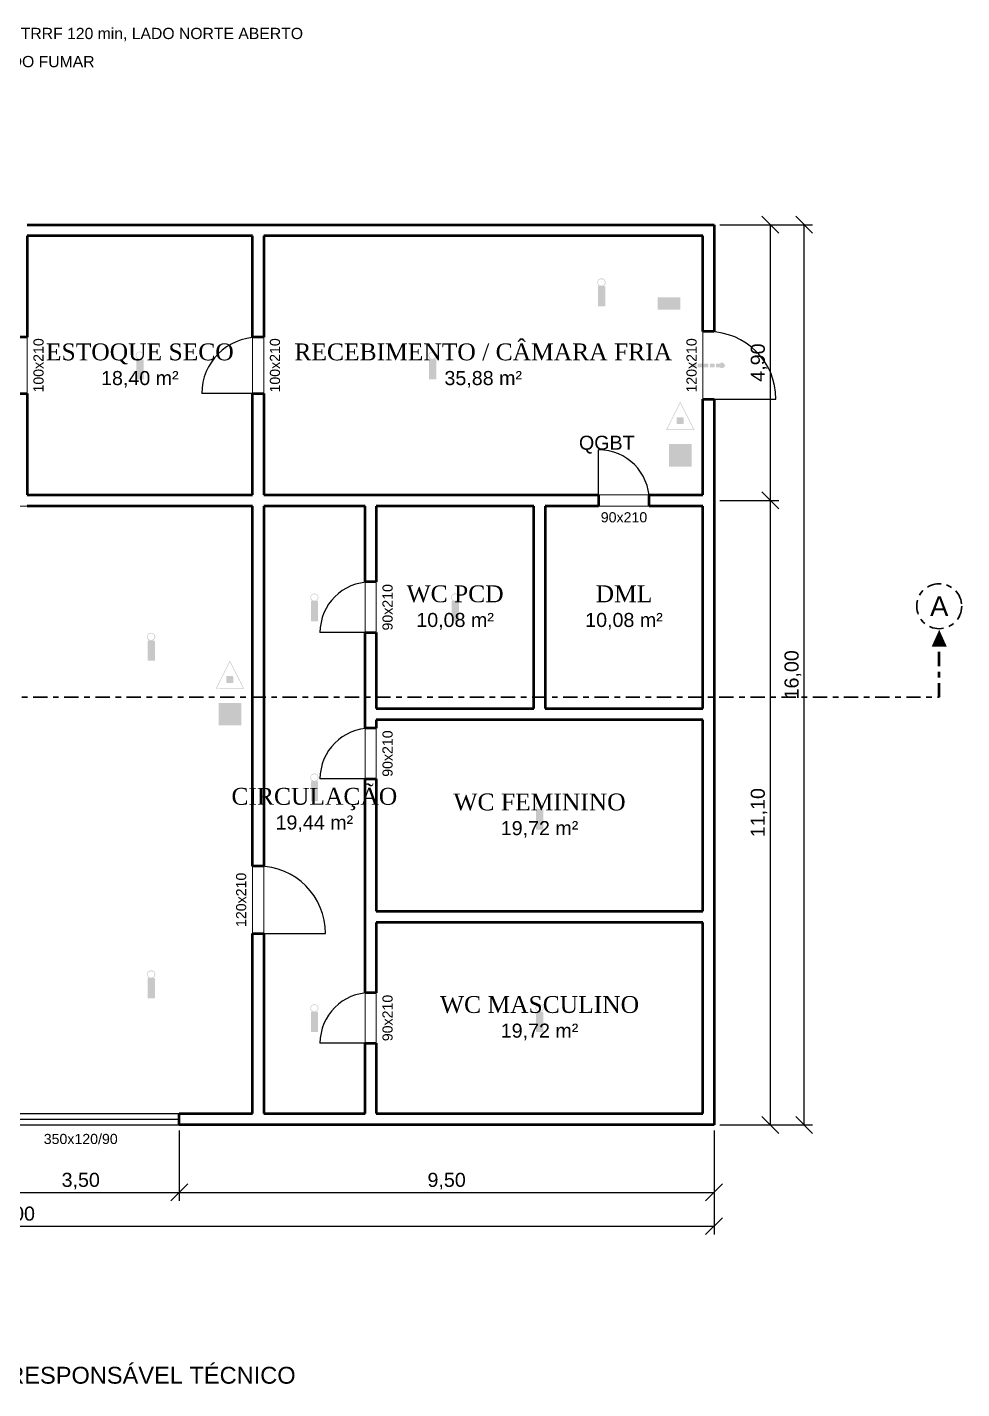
# Model space of a CAD drawing. Header units: metres. Extents: x -1.9 to 50, y -4.7 to 20.4.
# Drawn here: x 12.8 to 29.4, y -4.69 to 19.51 of the extents above; entities that cross this region are included whole.
import ezdxf
from ezdxf.enums import TextEntityAlignment as Align

# ---------------------------------------------------------------- set-up
doc = ezdxf.new("R2010")
doc.units = ezdxf.units.M
doc.header["$LTSCALE"] = 0.1
doc.linetypes.add('DASHDOT', pattern=[3.556, 2.54, -0.508, 0, -0.508])
for name, color, linetype, lineweight in [('AMBIENTES', 8, 'Continuous', 13), ('CORTES', 7, 'DASHDOT', 30), ('COTAS', 7, 'Continuous', 13), ('ILUMINACAO', 5, 'Continuous', 25), ('INC_EXT', 1, 'Continuous', 25), ('JANELAS', 7, 'Continuous', 25), ('PAREDE', 7, 'Continuous', 50), ('PORTAS', 7, 'Continuous', 25), ('ROTAS', 3, 'Continuous', 35), ('ROTULOS', 7, 'Continuous', 13), ('SINAL_EQUIPAMENTOS', 1, 'Continuous', 25), ('SINALIZACAO', 3, 'Continuous', 25), ('TEXTOS', 7, 'Continuous', 13)]:
    doc.layers.add(name, color=color, linetype=linetype, lineweight=lineweight)
doc.styles.add('COSCIP-AMBIENTE', font='times.ttf')
doc.styles.add('COSCIP-TEXTO', font='arial.ttf')
doc.dimstyles.new('COSCIP-100', dxfattribs={"dimtxt": 0.25, "dimasz": 2.5, "dimexe": 0.15, "dimexo": 0.1, "dimgap": 0.075, "dimtad": 1, "dimzin": 0, "dimtxsty": 'COSCIP-TEXTO', "dimtsz": 0.15, "dimcen": 2.5, "dimclrd": 7, "dimclre": 7, "dimclrt": 7, "dimazin": 3, "dimtfac": 1, "dimtmove": 0, "dimatfit": 3})

# ---------------------------------------------------------------- blocks, each defined once
blk = doc.blocks.new('EXTINTOR_PQS_ABC')
h = blk.add_hatch(color=256)
h.dxf.hatch_style = 1
h.paths.add_polyline_path([(-0.0118, 0.4919), (0.0099, 0.4919), (0.0123, 0.4772), (0.0195, 0.4723), (0.0212, 0.4567), (0.0293, 0.4527), (0.0312, 0.438), (0.0394, 0.4331), (0.0421, 0.4184), (0.0491, 0.4136), (0.0512, 0.3989), (0.0586, 0.394), (0.0603, 0.3776), (0.0677, 0.3755), (0.0701, 0.3597), (0.0785, 0.3548), (0.0813, 0.3401), (0.0882, 0.3352), (0.0902, 0.3206), (0.0978, 0.3157), (0.0995, 0.2991), (0.1068, 0.2973), (0.11, 0.2814), (0.1177, 0.2765), (0.1204, 0.2618), (0.1274, 0.2569), (0.1293, 0.2423), (0.1369, 0.2374), (0.1386, 0.221), (0.1469, 0.2178), (0.1493, 0.2031), (0.1558, 0.2), (0.1595, 0.1835), (0.1665, 0.1786), (0.1681, 0.164), (0.1761, 0.1591), (0.1778, 0.1419), (0.1861, 0.1395), (0.1886, 0.1248), (0.1949, 0.1217), (0.1987, 0.1052), (0.2056, 0.1003), (0.2074, 0.0856), (0.2153, 0.0808), (0.2169, 0.0655), (0.2253, 0.0612), (0.2281, 0.0465), (0.2351, 0.0416), (0.2377, 0.0269), (0.2447, 0.022), (0.2463, 0.0068), (0.2536, 0.0042), (0.2561, -0.0065), (0.2621, -0.0098), (0.2659, -0.0229), (0.2732, -0.0256), (0.2757, -0.0426), (0.2823, -0.0465), (0.2854, -0.0627), (0.2928, -0.0706), (0.2952, -0.0822), (0.302, -0.0856), (0.305, -0.1011), (0.3124, -0.1037), (0.3148, -0.1209), (0.3216, -0.1248), (0.324, -0.1395), (0.3334, -0.1517), (0.3344, -0.1603), (0.3415, -0.164), (0.3442, -0.1794), (0.3515, -0.1823), (0.3535, -0.1982), (0.3603, -0.2031), (0.3637, -0.2195), (0.3726, -0.23), (0.3735, -0.2385), (0.3809, -0.2416), (0.3833, -0.2577), (0.3907, -0.2606), (0.3927, -0.2765), (0.3993, -0.2814), (0.4052, -0.3034), (0.4118, -0.3083), (0.4127, -0.3166), (0.42, -0.3199), (0.4225, -0.336), (0.4298, -0.3392), (0.4323, -0.356), (0.4383, -0.3597), (0.4413, -0.3744), (0.4445, -0.3818), (0.451, -0.3866), (0.4518, -0.3949), (0.4592, -0.3977), (0.4613, -0.4136), (0.469, -0.4179), (0.4714, -0.4344), (0.4769, -0.438), (0.4812, -0.4544), (0.4867, -0.4576), (0.4902, -0.4649), (0.491, -0.4731), (0.4983, -0.4756), (0.5, -0.4919), (-0.5, -0.4919), (-0.4976, -0.4748), (-0.4896, -0.4723), (-0.4858, -0.4576), (-0.4799, -0.4527), (-0.4767, -0.438), (-0.4707, -0.4345), (-0.4682, -0.4237), (-0.462, -0.4209), (-0.4585, -0.4042), (-0.4524, -0.4013), (-0.4499, -0.3866), (-0.4462, -0.3785), (-0.4413, -0.3759), (-0.437, -0.3597), (-0.4315, -0.3563), (-0.4291, -0.3455), (-0.4225, -0.3426), (-0.4204, -0.3279), (-0.4138, -0.323), (-0.4108, -0.3083), (-0.4071, -0.2999), (-0.4022, -0.2975), (-0.3982, -0.2814), (-0.3924, -0.278), (-0.3899, -0.2672), (-0.3834, -0.2643), (-0.3813, -0.2496), (-0.3753, -0.2452), (-0.3723, -0.2374), (-0.3704, -0.2218), (-0.363, -0.2185), (-0.3606, -0.2022), (-0.3532, -0.1992), (-0.3508, -0.1878), (-0.3428, -0.1786), (-0.3402, -0.164), (-0.3337, -0.1601), (-0.3312, -0.1432), (-0.3239, -0.1402), (-0.3214, -0.1244), (-0.3141, -0.121), (-0.3096, -0.1052), (-0.3037, -0.1003), (-0.3005, -0.0856), (-0.2945, -0.0818), (-0.2921, -0.0649), (-0.2847, -0.062), (-0.2822, -0.0465), (-0.2749, -0.043), (-0.2739, -0.0343), (-0.2651, -0.0236), (-0.262, -0.0098), (-0.2554, -0.0059), (-0.2536, 0.0122), (-0.2465, 0.0147), (-0.2431, 0.0326), (-0.2357, 0.0343), (-0.2337, 0.0514), (-0.226, 0.0538), (-0.224, 0.071), (-0.217, 0.0734), (-0.2144, 0.0905), (-0.2074, 0.093), (-0.2046, 0.1101), (-0.1965, 0.1126), (-0.1945, 0.1297), (-0.1868, 0.132), (-0.1848, 0.1493), (-0.1779, 0.1517), (-0.1753, 0.1688), (-0.1677, 0.1713), (-0.1648, 0.1891), (-0.1573, 0.1909), (-0.1553, 0.208), (-0.1477, 0.2104), (-0.1457, 0.2276), (-0.1388, 0.23), (-0.1365, 0.2472), (-0.1306, 0.2514), (-0.1257, 0.2686), (-0.1186, 0.2716), (-0.1168, 0.2863), (-0.1093, 0.2912), (-0.1072, 0.3059), (-0.1012, 0.3109), (-0.0963, 0.3277), (-0.0908, 0.3304), (-0.0877, 0.345), (-0.0796, 0.3499), (-0.0777, 0.3646), (-0.0707, 0.3695), (-0.0681, 0.3842), (-0.062, 0.3892), (-0.0571, 0.4059), (-0.0515, 0.4087), (-0.0485, 0.4233), (-0.0404, 0.4282), (-0.0385, 0.4429), (-0.0312, 0.4478), (-0.029, 0.4625), (-0.0254, 0.4698), (-0.0204, 0.473), (-0.018, 0.4841), (-0.0119, 0.487)])
h.paths.add_polyline_path([(-0.0082, 0.4529), (-0.0105, 0.4356), (-0.018, 0.4335), (-0.0201, 0.416), (-0.0278, 0.4126), (-0.0296, 0.3964), (-0.0369, 0.394), (-0.04, 0.3762), (-0.0475, 0.3744), (-0.0495, 0.3573), (-0.0571, 0.3549), (-0.0592, 0.3377), (-0.0663, 0.3352), (-0.0687, 0.3181), (-0.0763, 0.3157), (-0.0787, 0.2985), (-0.0868, 0.2961), (-0.0888, 0.279), (-0.0963, 0.2767), (-0.0983, 0.2594), (-0.1055, 0.2569), (-0.1078, 0.2398), (-0.1136, 0.2374), (-0.1171, 0.2202), (-0.1255, 0.2153), (-0.1272, 0.2007), (-0.1344, 0.1958), (-0.1368, 0.1811), (-0.1429, 0.1762), (-0.1464, 0.1615), (-0.1535, 0.1566), (-0.1575, 0.1402), (-0.1647, 0.137), (-0.1664, 0.1224), (-0.1738, 0.1175), (-0.1759, 0.1028), (-0.1822, 0.0979), (-0.1868, 0.0812), (-0.193, 0.0783), (-0.1955, 0.0636), (-0.2037, 0.0587), (-0.2055, 0.044), (-0.2124, 0.0392), (-0.215, 0.0245), (-0.2213, 0.0196), (-0.2247, 0.0049), (-0.2323, 0), (-0.2358, -0.0192), (-0.2431, -0.0233), (-0.2456, -0.0392), (-0.2532, -0.044), (-0.2554, -0.0612), (-0.2627, -0.063), (-0.2651, -0.0797), (-0.2725, -0.0821), (-0.2768, -0.0979), (-0.2828, -0.1028), (-0.2848, -0.1175), (-0.2921, -0.1217), (-0.2945, -0.1392), (-0.3018, -0.1413), (-0.3043, -0.1575), (-0.3116, -0.1605), (-0.3148, -0.1762), (-0.3219, -0.1811), (-0.3239, -0.1969), (-0.3312, -0.2001), (-0.3337, -0.2176), (-0.341, -0.2196), (-0.3434, -0.2354), (-0.3508, -0.2386), (-0.3531, -0.2569), (-0.3606, -0.2593), (-0.3624, -0.2765), (-0.369, -0.279), (-0.3728, -0.2973), (-0.3792, -0.2985), (-0.3819, -0.3157), (-0.39, -0.3181), (-0.392, -0.3352), (-0.3993, -0.3377), (-0.4015, -0.3548), (-0.408, -0.3573), (-0.412, -0.3756), (-0.4193, -0.3785), (-0.4211, -0.394), (-0.4292, -0.3964), (-0.4311, -0.4136), (-0.4385, -0.416), (-0.4407, -0.4331), (-0.4473, -0.4356), (-0.4511, -0.4539), (-0.4585, -0.4566), (-0.4598, -0.4723), (-0.456, -0.4746), (0.4592, -0.4743), (0.4614, -0.4698), (0.4592, -0.4539), (0.4539, -0.4503), (0.4494, -0.4343), (0.4424, -0.4307), (0.4396, -0.4152), (0.4323, -0.4132), (0.4301, -0.3964), (0.4225, -0.3928), (0.4205, -0.3768), (0.4137, -0.372), (0.4102, -0.3562), (0.4029, -0.3534), (0.4005, -0.3371), (0.3931, -0.3351), (0.3907, -0.3175), (0.3833, -0.3139), (0.3814, -0.2985), (0.3752, -0.2936), (0.3711, -0.2779), (0.3637, -0.275), (0.3613, -0.2587), (0.354, -0.2568), (0.3515, -0.2391), (0.3442, -0.235), (0.3422, -0.2202), (0.3354, -0.2153), (0.3319, -0.1998), (0.3246, -0.1976), (0.3221, -0.1805), (0.3148, -0.1785), (0.3124, -0.1609), (0.305, -0.1567), (0.3031, -0.1419), (0.296, -0.137), (0.2928, -0.1215), (0.2854, -0.1193), (0.283, -0.1022), (0.2757, -0.1002), (0.2735, -0.0832), (0.2667, -0.0783), (0.2634, -0.0623), (0.2571, -0.0587), (0.2536, -0.0433), (0.2463, -0.0414), (0.2441, -0.0245), (0.2365, -0.0218), (0.2341, -0.007), (0.2263, -0.0049), (0.2243, 0.0122), (0.2162, 0.0147), (0.2132, 0.0318), (0.2062, 0.0343), (0.2031, 0.0514), (0.1966, 0.0538), (0.1942, 0.071), (0.1871, 0.0734), (0.1851, 0.0905), (0.1778, 0.092), (0.174, 0.1101), (0.1671, 0.1126), (0.1639, 0.1297), (0.1575, 0.1321), (0.1558, 0.149), (0.148, 0.1517), (0.1459, 0.1688), (0.1378, 0.1713), (0.136, 0.186), (0.1279, 0.1909), (0.1247, 0.208), (0.1183, 0.2104), (0.1166, 0.2267), (0.1087, 0.23), (0.1062, 0.2472), (0.0986, 0.2496), (0.0968, 0.2643), (0.0888, 0.2692), (0.0858, 0.2863), (0.0792, 0.2888), (0.0775, 0.3059), (0.0701, 0.3076), (0.0677, 0.3244), (0.0594, 0.3279), (0.0575, 0.3426), (0.0496, 0.3475), (0.0465, 0.3646), (0.0401, 0.3671), (0.0383, 0.3837), (0.0303, 0.3866), (0.0285, 0.4019), (0.0212, 0.4049), (0.017, 0.4233), (0.0105, 0.4258), (0.0077, 0.4429), (0.0016, 0.4442), (-0.0009, 0.4533)], flags=16)
h.paths.add_polyline_path([(-0.1254, -0.044), (0.1082, -0.044), (0.1093, -0.0523), (0.1152, -0.0563), (0.116, -0.0661), (0.116, -0.2643), (0.1147, -0.2741), (0.1082, -0.279), (0.1069, -0.2863), (-0.1134, -0.2869), (-0.1169, -0.2863), (-0.1183, -0.2811), (-0.1257, -0.2787), (-0.1272, -0.0563)])
blk = doc.blocks.new('PICTO_E-5')
at = {"true_color": 0xd42c14}
h = blk.add_hatch(color=7, dxfattribs=at)
h.dxf.hatch_style = 1
h.paths.add_polyline_path([(-0.5, -0.5), (0.5, -0.5), (0.5, 0.5), (-0.5, 0.5)])
at = {"true_color": 0xececbc}
h = blk.add_hatch(color=7, dxfattribs=at)
h.dxf.hatch_style = 1
h.paths.add_polyline_path([(-0.4998, 0.4994), (0.4994, 0.4998), (0.4998, -0.4994), (-0.4994, -0.4998)])
h.paths.add_polyline_path([(-0.4364, 0.4382), (-0.4383, 0.4352), (-0.4376, -0.4375), (0.4376, -0.4375), (0.4376, 0.4374)], flags=16)
h.paths.add_polyline_path([(-0.0315, 0.3903), (0.0303, 0.3907), (0.0331, 0.3891), (0.0342, 0.377), (0.0655, 0.3764), (0.0958, 0.3572), (0.0993, 0.3515), (0.0991, 0.3394), (0.0958, 0.3334), (0.0688, 0.3152), (0.0497, 0.3143), (0.0418, 0.3091), (0.0383, 0.3006), (0.0384, 0.2509), (0.0412, 0.249), (0.0722, 0.2485), (0.0873, 0.2454), (0.1018, 0.2382), (0.1212, 0.2191), (0.1285, 0.2061), (0.1296, 0.1976), (0.1323, 0.1927), (0.1329, -0.3879), (0.1309, -0.3909), (-0.1297, -0.391), (-0.1327, -0.3891), (-0.1325, 0.1915), (-0.1243, 0.2145), (-0.1129, 0.2291), (-0.1018, 0.2382), (-0.0873, 0.2452), (-0.0721, 0.2485), (-0.0388, 0.2501), (-0.0384, 0.3018), (-0.0424, 0.3101), (-0.0509, 0.3145), (-0.08, 0.3146), (-0.0873, 0.3103), (-0.1758, 0.2445), (-0.1794, 0.2352), (-0.1801, 0.2121), (-0.183, 0.2093), (-0.2036, 0.2093), (-0.2066, 0.2109), (-0.2018, 0.2836), (-0.1976, 0.2919), (-0.1861, 0.303), (-0.0973, 0.3661), (-0.0909, 0.3726), (-0.0352, 0.373), (-0.0326, 0.3758), (-0.0332, 0.3879)])
blk = doc.blocks.new('PICTO_S-12')
at = {"true_color": 0x245c34}
h = blk.add_hatch(color=7, dxfattribs=at)
h.dxf.hatch_style = 1
h.paths.add_polyline_path([(-0.5, -0.2707), (0.5, -0.2707), (0.5, 0.2707), (-0.5, 0.2707)])
at = {"true_color": 0xececbc}
h = blk.add_hatch(color=7, dxfattribs=at)
h.dxf.hatch_style = 1
h.paths.add_polyline_path([(-0.4998, 0.2701), (0.4994, 0.2704), (0.4998, -0.2701), (-0.4994, -0.2704)])
h.paths.add_polyline_path([(-0.4521, 0.2246), (-0.4539, 0.2217), (-0.4539, -0.2217), (-0.4521, -0.2246), (0.4533, -0.2239), (0.4539, 0.2217), (0.4521, 0.2246)], flags=16)
h.paths.add_polyline_path([(0.0389, 0.1062), (0.1573, 0.1061), (0.1782, 0.0995), (0.1848, 0.0956), (0.1991, 0.0858), (0.2094, 0.0754), (0.2189, 0.0605), (0.2259, 0.0446), (0.2293, 0.0325), (0.2322, -0.0028), (0.2292, -0.0303), (0.2225, -0.0523), (0.2155, -0.0655), (0.1991, -0.0858), (0.1782, -0.0997), (0.1573, -0.1062), (0.0388, -0.1062)])
h.paths.add_polyline_path([(0.0891, 0.067), (0.0874, 0.0633), (0.0877, -0.0655), (0.0902, -0.0673), (0.1441, -0.0672), (0.1485, -0.0639), (0.1529, -0.0635), (0.1595, -0.0597), (0.1727, -0.0464), (0.1793, -0.0341), (0.1829, -0.0215), (0.183, 0.0171), (0.176, 0.0395), (0.1694, 0.0496), (0.1595, 0.0589), (0.1408, 0.0667)], flags=16)
h.paths.add_polyline_path([(-0.1758, 0.1062), (-0.1298, 0.1071), (-0.1243, 0.1007), (-0.0671, -0.0541), (-0.0615, -0.0655), (-0.0605, -0.0718), (-0.0517, -0.0919), (-0.051, -0.0974), (-0.0479, -0.1029), (-0.0495, -0.107), (-0.0957, -0.1069), (-0.1104, -0.0677), (-0.111, -0.0622), (-0.1133, -0.0603), (-0.1914, -0.0605), (-0.1958, -0.0647), (-0.2067, -0.0985), (-0.2112, -0.107), (-0.2576, -0.1062), (-0.2519, -0.088), (-0.2232, -0.016), (-0.2224, -0.0105), (-0.1869, 0.0787), (-0.1861, 0.0842), (-0.1793, 0.1018)])
h.paths.add_polyline_path([(-0.1518, 0.0537), (-0.1564, 0.0457), (-0.1794, -0.0182), (-0.1782, -0.0245), (-0.1298, -0.0246), (-0.1262, -0.0226), (-0.1275, -0.0149)], flags=16)
h.paths.add_polyline_path([(0.3127, 0.1062), (0.3586, 0.1071), (0.3641, 0.1018), (0.4245, -0.0622), (0.4403, -0.1007), (0.4389, -0.107), (0.3927, -0.1066), (0.3775, -0.0622), (0.3751, -0.0603), (0.297, -0.0605), (0.2927, -0.0655), (0.2817, -0.0996), (0.2772, -0.107), (0.232, -0.1062), (0.2332, -0.0977), (0.3047, 0.0865), (0.3089, 0.1007)])
h.paths.add_polyline_path([(0.3366, 0.0538), (0.3322, 0.0456), (0.3091, -0.0193), (0.3102, -0.0245), (0.3608, -0.0245), (0.363, -0.0231)], flags=16)
h.paths.add_polyline_path([(-0.3626, 0.1128), (-0.3289, 0.1127), (-0.3234, 0.1098), (-0.3135, 0.1096), (-0.308, 0.1065), (-0.3025, 0.1059), (-0.29, 0.0996), (-0.2761, 0.0888), (-0.2663, 0.0743), (-0.2626, 0.0655), (-0.2592, 0.0479), (-0.2618, 0.0439), (-0.3036, 0.0441), (-0.3079, 0.0512), (-0.3093, 0.0589), (-0.319, 0.0695), (-0.3267, 0.0733), (-0.3355, 0.0738), (-0.3432, 0.0766), (-0.3531, 0.0767), (-0.3597, 0.0739), (-0.3663, 0.0735), (-0.374, 0.0693), (-0.381, 0.0589), (-0.381, 0.0435), (-0.3729, 0.0353), (-0.3432, 0.0247), (-0.3234, 0.0213), (-0.3168, 0.0181), (-0.3102, 0.018), (-0.2904, 0.0114), (-0.2728, 0.0006), (-0.2634, -0.0094), (-0.2565, -0.0215), (-0.2527, -0.0336), (-0.2525, -0.0534), (-0.2596, -0.0743), (-0.2704, -0.0886), (-0.2827, -0.0991), (-0.3069, -0.1097), (-0.3168, -0.1097), (-0.3245, -0.1129), (-0.3608, -0.1128), (-0.3674, -0.1098), (-0.3762, -0.1097), (-0.3806, -0.1069), (-0.3872, -0.106), (-0.407, -0.0955), (-0.4202, -0.0825), (-0.4271, -0.0721), (-0.4337, -0.0567), (-0.4343, -0.0413), (-0.4323, -0.0368), (-0.3905, -0.0369), (-0.3882, -0.0402), (-0.3872, -0.0513), (-0.3772, -0.0655), (-0.363, -0.0734), (-0.3542, -0.074), (-0.3476, -0.0767), (-0.3377, -0.0769), (-0.3201, -0.0736), (-0.3102, -0.0693), (-0.3032, -0.0633), (-0.2991, -0.0556), (-0.2994, -0.0424), (-0.3135, -0.0279), (-0.33, -0.0213), (-0.3366, -0.0212), (-0.341, -0.0183), (-0.3498, -0.0179), (-0.3553, -0.015), (-0.363, -0.0145), (-0.3674, -0.0116), (-0.3729, -0.0115), (-0.3993, -0.0014), (-0.4167, 0.0127), (-0.427, 0.0325), (-0.4273, 0.0622), (-0.4202, 0.0787), (-0.3995, 0.0996), (-0.396, 0.0998), (-0.3861, 0.1062), (-0.3806, 0.1066), (-0.3762, 0.1096), (-0.3674, 0.1101)])
h.paths.add_polyline_path([(-0.0371, 0.1062), (0.0055, 0.1071), (0.0083, 0.104), (0.0083, -0.1029), (0.0055, -0.1072), (-0.0352, -0.1072), (-0.038, -0.104)])
h.paths.add_polyline_path([(-0.0093, 0.1689), (0.0319, 0.1695), (0.0345, 0.1678), (0.0165, 0.1491), (-0.0099, 0.1261), (-0.0365, 0.126), (-0.0372, 0.1282), (-0.0341, 0.1339)])
blk = doc.blocks.new('ROTA_DE_FUGA_FINAL')
h = blk.add_hatch(color=256)
h.dxf.hatch_style = 1
h.paths.add_polyline_path([(0.3528, 0.0804), (0.4379, 0.0807), (0.4388, 0.0738), (0.4458, 0.0729), (0.4463, 0.066), (0.4538, 0.0655), (0.4551, 0.0515), (0.4612, 0.0505), (0.4621, 0.0431), (0.4686, 0.0427), (0.4695, 0.0353), (0.477, 0.0348), (0.4783, 0.0208), (0.4844, 0.0199), (0.4853, 0.0125), (0.4928, 0.012), (0.4937, 0.0045), (0.5, 0.0032), (0.4996, -0.0033), (0.4938, -0.0043), (0.4928, -0.0174), (0.4919, -0.0182), (0.4853, -0.0186), (0.4844, -0.026), (0.4779, -0.0264), (0.477, -0.0347), (0.4705, -0.0349), (0.4695, -0.0358), (0.4686, -0.048), (0.4677, -0.0489), (0.4621, -0.0493), (0.4612, -0.0576), (0.4547, -0.058), (0.4537, -0.0654), (0.4472, -0.0656), (0.4463, -0.0665), (0.4454, -0.0787), (0.4445, -0.0796), (0.4361, -0.0807), (0.3775, -0.0798), (0.37, -0.0789), (0.3693, -0.074), (0.3682, -0.0733), (0.3542, -0.0729), (0.3527, -0.0721), (0.353, -0.0591), (0.3514, -0.0576), (0.2293, -0.0573), (0.2287, -0.0494), (0.2231, -0.0489), (0.2224, -0.048), (0.2223, -0.0405), (0.2224, 0.0413), (0.2231, 0.0428), (0.2278, 0.0428), (0.2286, 0.0497), (0.2306, 0.0504), (0.3612, 0.0506), (0.3623, 0.0515), (0.3623, 0.0562), (0.3609, 0.059), (0.3607, 0.0651), (0.3527, 0.0664)])
h.paths.add_polyline_path([(-0.1435, 0.0497), (-0.1339, 0.0504), (-0.0038, 0.05), (-0.0038, -0.0498), (-0.0106, -0.0508), (-0.0106, -0.0563), (-0.0131, -0.0576), (-0.1356, -0.0573), (-0.1364, -0.0508), (-0.1423, -0.0505), (-0.1437, -0.0489)])
h.paths.add_polyline_path([(-0.4998, 0.0497), (-0.491, 0.0504), (-0.3608, 0.0498), (-0.3608, -0.0495), (-0.3673, -0.0503), (-0.3675, -0.0563), (-0.3692, -0.0576), (-0.4984, -0.0571), (-0.5, -0.048)])
h.paths.add_polyline_path([(0.0431, 0.0497), (0.053, 0.0504), (0.1729, 0.0504), (0.1751, 0.0497), (0.1757, 0.0441), (0.1813, 0.0439), (0.1823, 0.0422), (0.182, -0.0489), (0.1748, -0.0495), (0.1744, -0.0563), (0.1729, -0.0576), (0.0437, -0.0573), (0.0429, -0.048)])
h.paths.add_polyline_path([(-0.3141, 0.0497), (-0.3041, 0.0504), (-0.1832, 0.0504), (-0.1815, 0.0497), (-0.1806, 0.0413), (-0.1806, -0.048), (-0.1818, -0.0508), (-0.182, -0.0573), (-0.3134, -0.0574), (-0.3143, -0.048)])
blk = doc.blocks.new('PONTO_ILUMINACAO_EMERGENCIA')
h = blk.add_hatch(color=256)
h.dxf.hatch_style = 1
h.paths.add_polyline_path([(-0.0047, 0.5), (0.005, 0.5), (0.0072, 0.4942), (0.0188, 0.4904), (0.0421, 0.4884), (0.0459, 0.4797), (0.077, 0.4757), (0.082, 0.4651), (0.1053, 0.4622), (0.1097, 0.4419), (0.1184, 0.439), (0.1206, 0.4179), (0.1322, 0.4157), (0.1344, 0.3924), (0.1414, 0.3866), (0.1452, 0.3779), (0.1484, 0.3547), (0.1556, 0.3518), (0.1555, 0.3425), (0.1487, 0.3401), (0.1431, 0.3111), (0.1346, 0.3052), (0.1326, 0.282), (0.121, 0.2791), (0.1187, 0.2587), (0.1089, 0.2558), (0.1078, 0.2442), (0.0857, 0.239), (0.0799, 0.2315), (0.0595, 0.2297), (0.0579, 0.2268), (0.0584, 0.221), (0.0624, 0.2194), (0.1177, 0.2184), (0.1206, 0.212), (0.1322, 0.2087), (0.1335, 0.2035), (0.1336, -0.4883), (0.1322, -0.4929), (0.1206, -0.4939), (0.1067, -0.4999), (-0.1032, -0.5), (-0.1043, -0.497), (-0.1178, -0.4952), (-0.1228, -0.4912), (-0.1228, 0.2064), (-0.118, 0.218), (-0.0713, 0.2192), (-0.0621, 0.221), (-0.0601, 0.2268), (-0.0916, 0.2329), (-0.0961, 0.2413), (-0.1076, 0.2442), (-0.1083, 0.2558), (-0.1207, 0.2614), (-0.1253, 0.2878), (-0.1335, 0.2936), (-0.1358, 0.3169), (-0.1445, 0.3198), (-0.1468, 0.3416), (-0.1498, 0.3457), (-0.1556, 0.3459), (-0.1556, 0.3488), (-0.1498, 0.3495), (-0.1476, 0.3547), (-0.1454, 0.3779), (-0.1421, 0.3866), (-0.1346, 0.3924), (-0.1329, 0.4157), (-0.1236, 0.4201), (-0.1207, 0.4412), (-0.112, 0.4429), (-0.109, 0.4506), (-0.0988, 0.4564), (-0.0945, 0.4634), (-0.0713, 0.4655), (-0.0684, 0.4771), (-0.0451, 0.479), (-0.0364, 0.4826), (-0.0306, 0.4897), (-0.0073, 0.4925)])
h.paths.add_polyline_path([(-0.0044, 0.4758), (-0.0073, 0.465), (-0.0322, 0.4622), (-0.0396, 0.4593), (-0.0451, 0.4522), (-0.0684, 0.4496), (-0.0713, 0.4416), (-0.093, 0.439), (-0.0971, 0.4186), (-0.1062, 0.4157), (-0.1091, 0.3906), (-0.1178, 0.3896), (-0.1191, 0.3866), (-0.125, 0.3547), (-0.1294, 0.353), (-0.1305, 0.3459), (-0.1226, 0.3401), (-0.1207, 0.3194), (-0.109, 0.3169), (-0.1067, 0.2936), (-0.0981, 0.2878), (-0.0945, 0.2686), (-0.0858, 0.2668), (-0.08, 0.2579), (-0.0623, 0.2558), (-0.0579, 0.2442), (-0.0335, 0.2416), (-0.0306, 0.2325), (0.0014, 0.2301), (0.0276, 0.2355), (0.0334, 0.2424), (0.056, 0.2442), (0.0585, 0.2558), (0.0799, 0.2583), (0.0857, 0.2664), (0.0944, 0.2682), (0.0974, 0.2791), (0.106, 0.2817), (0.108, 0.3052), (0.1149, 0.3082), (0.1218, 0.3372), (0.1322, 0.343), (0.1324, 0.3488), (0.1293, 0.3539), (0.1206, 0.3567), (0.1184, 0.3779), (0.1148, 0.3876), (0.1076, 0.3924), (0.105, 0.4157), (0.0967, 0.4186), (0.0944, 0.4391), (0.0828, 0.4404), (0.077, 0.4487), (0.0453, 0.4535), (0.0421, 0.4615), (0.0188, 0.4634), (0.0078, 0.468), (0.0043, 0.4762)], flags=16)

msp = doc.modelspace()

# ---------------------------------------------------------------- hatches: boundary and pattern name
at = {"layer": 'CORTES'}
h = msp.add_hatch(color=7, dxfattribs=at)
h.dxf.hatch_style = 1
h.paths.add_polyline_path([(29, 8.8), (29.135, 8.5), (28.865, 8.5)])

# ---------------------------------------------------------------- linework, layer by layer
at = {"layer": 'AMBIENTES'}
for points in [[(16.8, 11.2), (16.8, 15.8), (12.8, 15.8), (12.8, 11.2)], [(24.8, 11.2), (24.8, 15.8), (17, 15.8), (17, 11.2)], [(16.8, 0.2), (16.8, 11), (0.2, 11), (0.2, 0.2)], [(18.8, 0.2), (18.8, 11), (17, 11), (17, 0.2)], [(21.8, 7.4), (21.8, 11), (19, 11), (19, 7.4)], [(24.8, 7.4), (24.8, 11), (22, 11), (22, 7.4)], [(24.8, 3.8), (24.8, 7.2), (19, 7.2), (19, 3.8)], [(24.8, 0.2), (24.8, 3.6), (19, 3.6), (19, 0.2)]]:
    msp.add_lwpolyline(points, close=True, dxfattribs=at)
at = {"layer": 'CORTES', "lineweight": 50}
msp.add_line((29, 7.6), (29, 8.5), dxfattribs=at)
at = {"layer": 'CORTES'}
msp.add_line((-1.5, 7.6), (29, 7.6), dxfattribs=at)
at = {"layer": 'CORTES', "lineweight": 30}
msp.add_circle((29, 9.22), 0.4, dxfattribs=at)
at = {"layer": 'JANELAS'}
for p, q in [((12, 0.2), (15.5, 0.2)), ((12, 0.1), (15.5, 0.1)), ((12, 0), (15.5, 0))]:
    msp.add_line(p, q, dxfattribs=at)
at = {"layer": 'PAREDE'}
for p, q in [((12.8, 16), (13.244, 16)), ((13.244, 16), (13.689, 16)), ((13.689, 16), (14.133, 16)), ((14.133, 16), (14.578, 16)), ((14.578, 16), (15.022, 16)), ((15.022, 16), (15.467, 16)), ((15.467, 16), (15.911, 16)), ((15.911, 16), (16.356, 16)), ((16.356, 16), (16.8, 16)), ((16.8, 16), (17, 16)), ((17, 16), (17.5, 16)), ((17.5, 16), (18, 16)), ((18, 16), (18.5, 16)), ((18.5, 16), (19, 16)), ((19, 16), (19.5, 16)), ((19.5, 16), (20, 16)), ((20, 16), (20.5, 16)), ((20.5, 16), (21, 16)), ((21, 16), (21.5, 16)), ((21.5, 16), (22, 16)), ((22, 16), (22.5, 16)), ((22.5, 16), (23, 16)), ((23, 16), (23.5, 16)), ((23.5, 16), (24, 16)), ((24, 16), (24.5, 16)), ((24.5, 16), (25, 16)), ((25, 16), (25, 15.525)), ((13.3, 15.8), (12.8, 15.8)), ((12.8, 15.8), (12.8, 15.35)), ((13.8, 15.8), (13.3, 15.8)), ((14.3, 15.8), (13.8, 15.8)), ((14.8, 15.8), (14.3, 15.8)), ((15.3, 15.8), (14.8, 15.8)), ((15.8, 15.8), (15.3, 15.8)), ((16.3, 15.8), (15.8, 15.8)), ((16.8, 15.8), (16.3, 15.8)), ((16.8, 15.35), (16.8, 15.8)), ((17.488, 15.8), (17, 15.8)), ((17, 15.8), (17, 15.35)), ((17.975, 15.8), (17.488, 15.8)), ((18.462, 15.8), (17.975, 15.8)), ((18.95, 15.8), (18.462, 15.8)), ((19.438, 15.8), (18.95, 15.8)), ((19.925, 15.8), (19.438, 15.8)), ((20.413, 15.8), (19.925, 15.8)), ((20.9, 15.8), (20.413, 15.8)), ((21.387, 15.8), (20.9, 15.8)), ((21.875, 15.8), (21.387, 15.8)), ((22.363, 15.8), (21.875, 15.8)), ((22.85, 15.8), (22.363, 15.8)), ((23.338, 15.8), (22.85, 15.8)), ((23.825, 15.8), (23.338, 15.8)), ((24.312, 15.8), (23.825, 15.8)), ((24.8, 15.8), (24.312, 15.8)), ((24.8, 15.375), (24.8, 15.8)), ((25, 15.525), (25, 15.05)), ((12.8, 15.35), (12.8, 14.9)), ((16.8, 14.9), (16.8, 15.35)), ((17, 15.35), (17, 14.9)), ((24.8, 14.95), (24.8, 15.375)), ((25, 15.05), (25, 14.575)), ((12.8, 14.9), (12.8, 14.45)), ((16.8, 14.45), (16.8, 14.9)), ((17, 14.9), (17, 14.45)), ((24.8, 14.525), (24.8, 14.95)), ((24.8, 14.1), (24.8, 14.525)), ((25, 14.575), (25, 14.1)), ((12.8, 14.45), (12.8, 14)), ((16.8, 14), (16.8, 14.45)), ((17, 14.45), (17, 14)), ((25, 14.1), (24.8, 14.1)), ((12.8, 14), (12.6, 14)), ((17, 14), (16.8, 14)), ((12.6, 13), (12.8, 13)), ((12.8, 13), (12.8, 12.55)), ((16.8, 12.55), (16.8, 13)), ((16.8, 13), (17, 13)), ((17, 13), (17, 12.55)), ((24.8, 12.475), (24.8, 12.9)), ((24.8, 12.9), (25, 12.9)), ((25, 12.9), (25, 12.475)), ((12.8, 12.55), (12.8, 12.1)), ((16.8, 12.1), (16.8, 12.55)), ((17, 12.55), (17, 12.1)), ((24.8, 12.05), (24.8, 12.475)), ((25, 12.475), (25, 12.05)), ((12.8, 12.1), (12.8, 11.65)), ((16.8, 11.65), (16.8, 12.1)), ((17, 12.1), (17, 11.65)), ((24.8, 11.625), (24.8, 12.05)), ((25, 12.05), (25, 11.625)), ((12.8, 11.65), (12.8, 11.2)), ((16.8, 11.2), (16.8, 11.65)), ((17, 11.65), (17, 11.2)), ((24.8, 11.2), (24.8, 11.625)), ((25, 11.625), (25, 11.2)), ((12.8, 11.2), (13.3, 11.2)), ((13.3, 11.2), (13.8, 11.2)), ((13.8, 11.2), (14.3, 11.2)), ((14.3, 11.2), (14.8, 11.2)), ((14.8, 11.2), (15.3, 11.2)), ((15.3, 11.2), (15.8, 11.2)), ((15.8, 11.2), (16.3, 11.2)), ((16.3, 11.2), (16.8, 11.2)), ((17, 11.2), (17.45, 11.2)), ((17.45, 11.2), (17.9, 11.2)), ((17.9, 11.2), (18.35, 11.2)), ((18.35, 11.2), (18.8, 11.2)), ((18.8, 11.2), (19, 11.2)), ((19, 11.2), (19.467, 11.2)), ((19.467, 11.2), (19.933, 11.2)), ((19.933, 11.2), (20.4, 11.2)), ((20.4, 11.2), (20.867, 11.2)), ((20.867, 11.2), (21.333, 11.2)), ((21.333, 11.2), (21.8, 11.2)), ((21.8, 11.2), (22, 11.2)), ((22, 11.2), (22.475, 11.2)), ((22.475, 11.2), (22.95, 11.2)), ((22.95, 11.2), (22.95, 11)), ((23.85, 11), (23.85, 11.2)), ((23.85, 11.2), (24.325, 11.2)), ((24.325, 11.2), (24.8, 11.2)), ((25, 11.2), (25, 11)), ((13.244, 11), (12.8, 11)), ((13.689, 11), (13.244, 11)), ((14.133, 11), (13.689, 11)), ((14.578, 11), (14.133, 11)), ((15.022, 11), (14.578, 11)), ((15.467, 11), (15.022, 11)), ((15.911, 11), (15.467, 11)), ((16.356, 11), (15.911, 11)), ((16.8, 11), (16.356, 11)), ((16.8, 10.508), (16.8, 11)), ((17.45, 11), (17, 11)), ((17, 11), (17, 10.508)), ((17.9, 11), (17.45, 11)), ((18.35, 11), (17.9, 11)), ((18.8, 11), (18.35, 11)), ((18.8, 10.55), (18.8, 11)), ((19.467, 11), (19, 11)), ((19, 11), (19, 10.55)), ((19.933, 11), (19.467, 11)), ((20.4, 11), (19.933, 11)), ((20.867, 11), (20.4, 11)), ((21.333, 11), (20.867, 11)), ((21.8, 11), (21.333, 11)), ((21.8, 10.55), (21.8, 11)), ((22.475, 11), (22, 11)), ((22, 11), (22, 10.55)), ((22.95, 11), (22.475, 11)), ((24.325, 11), (23.85, 11)), ((24.8, 11), (24.325, 11)), ((24.8, 10.55), (24.8, 11)), ((25, 11), (25, 10.55)), ((16.8, 10.015), (16.8, 10.508)), ((17, 10.508), (17, 10.015)), ((18.8, 10.1), (18.8, 10.55)), ((19, 10.55), (19, 10.1)), ((21.8, 10.1), (21.8, 10.55)), ((22, 10.55), (22, 10.1)), ((24.8, 10.1), (24.8, 10.55)), ((25, 10.55), (25, 10.1)), ((16.8, 9.523), (16.8, 10.015)), ((17, 10.015), (17, 9.523)), ((18.8, 9.65), (18.8, 10.1)), ((19, 10.1), (19, 9.65)), ((21.8, 9.65), (21.8, 10.1)), ((22, 10.1), (22, 9.65)), ((24.8, 9.65), (24.8, 10.1)), ((25, 10.1), (25, 9.65)), ((16.8, 9.031), (16.8, 9.523)), ((17, 9.523), (17, 9.031)), ((19, 9.65), (18.8, 9.65)), ((21.8, 9.2), (21.8, 9.65)), ((22, 9.65), (22, 9.2)), ((24.8, 9.2), (24.8, 9.65)), ((25, 9.65), (25, 9.2)), ((21.8, 8.75), (21.8, 9.2)), ((22, 9.2), (22, 8.75)), ((24.8, 8.75), (24.8, 9.2)), ((25, 9.2), (25, 8.75)), ((16.8, 8.538), (16.8, 9.031)), ((17, 9.031), (17, 8.538)), ((18.8, 8.3), (18.8, 8.75)), ((18.8, 8.75), (19, 8.75)), ((19, 8.75), (19, 8.3)), ((21.8, 8.3), (21.8, 8.75)), ((22, 8.75), (22, 8.3)), ((24.8, 8.3), (24.8, 8.75)), ((25, 8.75), (25, 8.3)), ((16.8, 8.046), (16.8, 8.538)), ((17, 8.538), (17, 8.046)), ((18.8, 7.85), (18.8, 8.3)), ((19, 8.3), (19, 7.85)), ((21.8, 7.85), (21.8, 8.3)), ((22, 8.3), (22, 7.85)), ((24.8, 7.85), (24.8, 8.3)), ((25, 8.3), (25, 7.85)), ((16.8, 7.554), (16.8, 8.046)), ((17, 8.046), (17, 7.554)), ((18.8, 7.4), (18.8, 7.85)), ((19, 7.85), (19, 7.4)), ((21.8, 7.4), (21.8, 7.85)), ((22, 7.85), (22, 7.4)), ((24.8, 7.4), (24.8, 7.85)), ((25, 7.85), (25, 7.4)), ((16.8, 7.062), (16.8, 7.554)), ((17, 7.554), (17, 7.062)), ((18.8, 7.2), (18.8, 7.4)), ((19, 7.4), (19.467, 7.4)), ((19.467, 7.4), (19.933, 7.4)), ((19.933, 7.4), (20.4, 7.4)), ((20.4, 7.4), (20.867, 7.4)), ((20.867, 7.4), (21.333, 7.4)), ((21.333, 7.4), (21.8, 7.4)), ((22, 7.4), (22.467, 7.4)), ((22.467, 7.4), (22.933, 7.4)), ((22.933, 7.4), (23.4, 7.4)), ((23.4, 7.4), (23.867, 7.4)), ((23.867, 7.4), (24.333, 7.4)), ((24.333, 7.4), (24.8, 7.4)), ((25, 7.4), (25, 7.2)), ((16.8, 6.569), (16.8, 7.062)), ((17, 7.062), (17, 6.569)), ((18.8, 7.05), (18.8, 7.2)), ((19, 7.05), (18.8, 7.05)), ((19.467, 7.2), (19, 7.2)), ((19, 7.2), (19, 7.05)), ((19.933, 7.2), (19.467, 7.2)), ((20.4, 7.2), (19.933, 7.2)), ((20.867, 7.2), (20.4, 7.2)), ((21.333, 7.2), (20.867, 7.2)), ((21.8, 7.2), (21.333, 7.2)), ((22, 7.2), (21.8, 7.2)), ((22.467, 7.2), (22, 7.2)), ((22.933, 7.2), (22.467, 7.2)), ((23.4, 7.2), (22.933, 7.2)), ((23.867, 7.2), (23.4, 7.2)), ((24.333, 7.2), (23.867, 7.2)), ((24.8, 7.2), (24.333, 7.2)), ((24.8, 6.714), (24.8, 7.2)), ((25, 7.2), (25, 6.714)), ((16.8, 6.077), (16.8, 6.569)), ((17, 6.569), (17, 6.077)), ((24.8, 6.229), (24.8, 6.714)), ((25, 6.714), (25, 6.229)), ((16.8, 5.585), (16.8, 6.077)), ((17, 6.077), (17, 5.585)), ((18.8, 5.68), (18.8, 6.15)), ((18.8, 6.15), (19, 6.15)), ((19, 6.15), (19, 5.68)), ((24.8, 5.743), (24.8, 6.229)), ((25, 6.229), (25, 5.743)), ((16.8, 5.092), (16.8, 5.585)), ((17, 5.585), (17, 5.092)), ((18.8, 5.21), (18.8, 5.68)), ((19, 5.68), (19, 5.21)), ((24.8, 5.257), (24.8, 5.743)), ((25, 5.743), (25, 5.257)), ((16.8, 4.6), (16.8, 5.092)), ((17, 5.092), (17, 4.6)), ((18.8, 4.74), (18.8, 5.21)), ((19, 5.21), (19, 4.74)), ((24.8, 4.771), (24.8, 5.257)), ((25, 5.257), (25, 4.771)), ((17, 4.6), (16.8, 4.6)), ((18.8, 4.27), (18.8, 4.74)), ((19, 4.74), (19, 4.27)), ((24.8, 4.286), (24.8, 4.771)), ((25, 4.771), (25, 4.286)), ((18.8, 3.8), (18.8, 4.27)), ((19, 4.27), (19, 3.8)), ((24.8, 3.8), (24.8, 4.286)), ((25, 4.286), (25, 3.8)), ((18.8, 3.6), (18.8, 3.8)), ((19, 3.8), (19.483, 3.8)), ((19.483, 3.8), (19.967, 3.8)), ((19.967, 3.8), (20.45, 3.8)), ((20.45, 3.8), (20.933, 3.8)), ((20.933, 3.8), (21.417, 3.8)), ((21.417, 3.8), (21.9, 3.8)), ((21.9, 3.8), (22.383, 3.8)), ((22.383, 3.8), (22.867, 3.8)), ((22.867, 3.8), (23.35, 3.8)), ((23.35, 3.8), (23.833, 3.8)), ((23.833, 3.8), (24.317, 3.8)), ((24.317, 3.8), (24.8, 3.8)), ((25, 3.8), (25, 3.6)), ((16.8, 2.943), (16.8, 3.4)), ((16.8, 3.4), (17, 3.4)), ((17, 3.4), (17, 2.943)), ((18.8, 3.183), (18.8, 3.6)), ((19.483, 3.6), (19, 3.6)), ((19, 3.6), (19, 3.183)), ((19.967, 3.6), (19.483, 3.6)), ((20.45, 3.6), (19.967, 3.6)), ((20.933, 3.6), (20.45, 3.6)), ((21.417, 3.6), (20.933, 3.6)), ((21.9, 3.6), (21.417, 3.6)), ((22.383, 3.6), (21.9, 3.6)), ((22.867, 3.6), (22.383, 3.6)), ((23.35, 3.6), (22.867, 3.6)), ((23.833, 3.6), (23.35, 3.6)), ((24.317, 3.6), (23.833, 3.6)), ((24.8, 3.6), (24.317, 3.6)), ((24.8, 3.114), (24.8, 3.6)), ((25, 3.6), (25, 3.15)), ((18.8, 2.767), (18.8, 3.183)), ((19, 3.183), (19, 2.767)), ((25, 3.15), (25, 2.7)), ((16.8, 2.486), (16.8, 2.943)), ((17, 2.943), (17, 2.486)), ((24.8, 2.629), (24.8, 3.114)), ((18.8, 2.35), (18.8, 2.767)), ((19, 2.767), (19, 2.35)), ((25, 2.7), (25, 2.25)), ((16.8, 2.029), (16.8, 2.486)), ((17, 2.486), (17, 2.029)), ((24.8, 2.143), (24.8, 2.629)), ((19, 2.35), (18.8, 2.35)), ((25, 2.25), (25, 1.8)), ((16.8, 1.571), (16.8, 2.029)), ((17, 2.029), (17, 1.571)), ((24.8, 1.657), (24.8, 2.143)), ((25, 1.8), (25, 1.35)), ((16.8, 1.114), (16.8, 1.571)), ((17, 1.571), (17, 1.114)), ((24.8, 1.171), (24.8, 1.657)), ((18.8, 1.033), (18.8, 1.45)), ((18.8, 1.45), (19, 1.45)), ((19, 1.45), (19, 1.033)), ((25, 1.35), (25, 0.9)), ((16.8, 0.657), (16.8, 1.114)), ((17, 1.114), (17, 0.657)), ((18.8, 0.617), (18.8, 1.033)), ((19, 1.033), (19, 0.617)), ((24.8, 0.686), (24.8, 1.171)), ((25, 0.9), (25, 0.45)), ((16.8, 0.2), (16.8, 0.657)), ((17, 0.657), (17, 0.2)), ((18.8, 0.2), (18.8, 0.617)), ((19, 0.617), (19, 0.2)), ((24.8, 0.2), (24.8, 0.686)), ((25, 0.45), (25, 0)), ((15.5, 0), (15.5, 0.2)), ((15.5, 0.2), (15.933, 0.2)), ((15.933, 0), (15.5, 0)), ((15.933, 0.2), (16.367, 0.2)), ((16.367, 0), (15.933, 0)), ((16.367, 0.2), (16.8, 0.2)), ((16.8, 0), (16.367, 0)), ((17, 0), (16.8, 0)), ((17, 0.2), (17.45, 0.2)), ((17.45, 0), (17, 0)), ((17.45, 0.2), (17.9, 0.2)), ((17.9, 0), (17.45, 0)), ((17.9, 0.2), (18.35, 0.2)), ((18.35, 0), (17.9, 0)), ((18.35, 0.2), (18.8, 0.2)), ((18.8, 0), (18.35, 0)), ((19, 0), (18.8, 0)), ((19, 0.2), (19.483, 0.2)), ((19.5, 0), (19, 0)), ((19.483, 0.2), (19.967, 0.2)), ((20, 0), (19.5, 0)), ((19.967, 0.2), (20.45, 0.2)), ((20.5, 0), (20, 0)), ((20.45, 0.2), (20.933, 0.2)), ((21, 0), (20.5, 0)), ((20.933, 0.2), (21.417, 0.2)), ((21.5, 0), (21, 0)), ((21.417, 0.2), (21.9, 0.2)), ((22, 0), (21.5, 0)), ((21.9, 0.2), (22.383, 0.2)), ((22.5, 0), (22, 0)), ((22.383, 0.2), (22.867, 0.2)), ((23, 0), (22.5, 0)), ((22.867, 0.2), (23.35, 0.2)), ((23.5, 0), (23, 0)), ((23.35, 0.2), (23.833, 0.2)), ((24, 0), (23.5, 0)), ((23.833, 0.2), (24.317, 0.2)), ((24.5, 0), (24, 0)), ((24.317, 0.2), (24.8, 0.2)), ((25, 0), (24.5, 0))]:
    msp.add_line(p, q, dxfattribs=at)
at = {"layer": 'PORTAS'}
for p, q in [((16.9, 13), (15.9, 13)), ((24.9, 12.9), (26.1, 12.9)), ((22.95, 11.1), (22.95, 12)), ((18.9, 8.75), (18, 8.75)), ((18.9, 6.15), (18, 6.15)), ((16.9, 3.4), (18.1, 3.4)), ((18.9, 1.45), (18, 1.45))]:
    msp.add_line(p, q, dxfattribs=at)
for centre, radius, start, end in [((24.9, 12.9), 1.2, 0, 90), ((16.9, 13), 1, 90, 180), ((22.95, 11.1), 0.9, 0, 90), ((18.9, 8.75), 0.9, 90, 180), ((18.9, 6.15), 0.9, 90, 180), ((16.9, 3.4), 1.2, 0, 90), ((18.9, 1.45), 0.9, 90, 180)]:
    msp.add_arc(centre, radius, start, end, dxfattribs=at)

# ---------------------------------------------------------------- block references
at = {"layer": 'ILUMINACAO', "xscale": 0.5, "yscale": 0.5, "zscale": 0.5}
for p in [(23, 14.8), (14.8, 13.5), (20, 13.5), (17.9, 9.2), (20.4, 9.2), (15, 8.5), (17.9, 6), (21.9, 5.5), (15, 2.5), (17.9, 1.9), (21.9, 1.9)]:
    msp.add_blockref('PONTO_ILUMINACAO_EMERGENCIA', p, dxfattribs=at)
at = {"layer": 'INC_EXT', "xscale": 0.5, "yscale": 0.5, "zscale": 0.5}
for p in [(24.4, 12.6), (16.4, 8)]:
    msp.add_blockref('EXTINTOR_PQS_ABC', p, dxfattribs=at)
at = {"layer": 'ROTAS', "xscale": 0.6, "yscale": 0.6, "zscale": 0.6}
msp.add_blockref('ROTA_DE_FUGA_FINAL', (24.9, 13.5), dxfattribs=at)
at = {"layer": 'SINAL_EQUIPAMENTOS', "xscale": 0.4, "yscale": 0.4, "zscale": 0.4}
for p in [(24.4, 11.9), (16.4, 7.3)]:
    msp.add_blockref('PICTO_E-5', p, dxfattribs=at)
at = {"layer": 'SINALIZACAO', "xscale": 0.4, "yscale": 0.4, "zscale": 0.4}
msp.add_blockref('PICTO_S-12', (24.2, 14.6), dxfattribs=at)

# ---------------------------------------------------------------- texts
at = {"layer": 'CORTES', "style": 'COSCIP-TEXTO'}
msp.add_text('A', height=0.35, dxfattribs=at).set_placement((29, 9.22), align=Align.MIDDLE_CENTER)
at = {"layer": 'ROTULOS', "style": 'COSCIP-TEXTO'}
for s, p in [('100x210', (13, 13.5)), ('100x210', (17.2, 13.5)), ('120x210', (24.6, 13.5)), ('90x210', (19.2, 9.2)), ('90x210', (19.2, 6.6)), ('120x210', (16.6, 4)), ('90x210', (19.2, 1.9))]:
    msp.add_text(s, height=0.18, rotation=90, dxfattribs=at).set_placement(p, align=Align.MIDDLE_CENTER)
for s, p in [('90x210', (23.4, 10.8)), ('350x120/90', (13.75, -0.25))]:
    msp.add_text(s, height=0.18, dxfattribs=at).set_placement(p, align=Align.MIDDLE_CENTER)
at = {"layer": 'TEXTOS', "style": 'COSCIP-TEXTO'}
for s, height, p in [('CENTRAL DE GLP: 4 x P-45 (180 kg), TROCAVEL, ABRIGO TRRF 120 min, LADO NORTE ABERTO', 0.2, (5, 19.3)), ('PERIGO / GAS INFLAMAVEL / PROIBIDO FUMAR', 0.2, (7.6, 18.8)), ('QGBT', 0.25, (22.6, 12)), ('RESTAURANTE (F-8) - ATC 400,00 m² - RASCUNHO PARA O RESPONSÁVEL TÉCNICO', 0.3, (0.5, -4.6))]:
    msp.add_text(s, height=height, dxfattribs=at).set_placement(p)
at = {"layer": 'TEXTOS'}
for s, height, style, p in [('ESTOQUE SECO', 0.3, 'COSCIP-AMBIENTE', (14.8, 13.74)), ('RECEBIMENTO / CÂMARA FRIA', 0.3, 'COSCIP-AMBIENTE', (20.9, 13.74)), ('18,40 m²', 0.25, 'COSCIP-TEXTO', (14.8, 13.275)), ('35,88 m²', 0.25, 'COSCIP-TEXTO', (20.9, 13.275)), ('WC PCD', 0.3, 'COSCIP-AMBIENTE', (20.4, 9.44)), ('DML', 0.3, 'COSCIP-AMBIENTE', (23.4, 9.44)), ('10,08 m²', 0.25, 'COSCIP-TEXTO', (20.4, 8.975)), ('10,08 m²', 0.25, 'COSCIP-TEXTO', (23.4, 8.975)), ('CIRCULAÇÃO', 0.3, 'COSCIP-AMBIENTE', (17.9, 5.84)), ('WC FEMININO', 0.3, 'COSCIP-AMBIENTE', (21.9, 5.74)), ('19,44 m²', 0.25, 'COSCIP-TEXTO', (17.9, 5.375)), ('19,72 m²', 0.25, 'COSCIP-TEXTO', (21.9, 5.275)), ('WC MASCULINO', 0.3, 'COSCIP-AMBIENTE', (21.9, 2.14)), ('19,72 m²', 0.25, 'COSCIP-TEXTO', (21.9, 1.675))]:
    msp.add_text(s, height=height, dxfattribs=dict(at, style=style)).set_placement(p, align=Align.MIDDLE_CENTER)

# ---------------------------------------------------------------- dimensions: what is measured, and where the dimension line sits
at = {"layer": 'COTAS'}
for base, p1, p2 in [((26, 11.1), (25, 11.1), (25, 16)), ((26.6, 0), (25, 0), (25, 16)), ((26, 0), (25, 0), (25, 11.1))]:
    msp.add_linear_dim(base=base, p1=p1, p2=p2, angle=90, dimstyle='COSCIP-100', dxfattribs=at).render()
for base, p1, p2 in [((0, -1.8), (0, 0), (25, 0)), ((12, -1.2), (12, 0), (15.5, 0)), ((15.5, -1.2), (15.5, 0), (25, 0))]:
    msp.add_linear_dim(base=base, p1=p1, p2=p2, dimstyle='COSCIP-100', dxfattribs=at).render()

doc.saveas('drawing.dxf')
